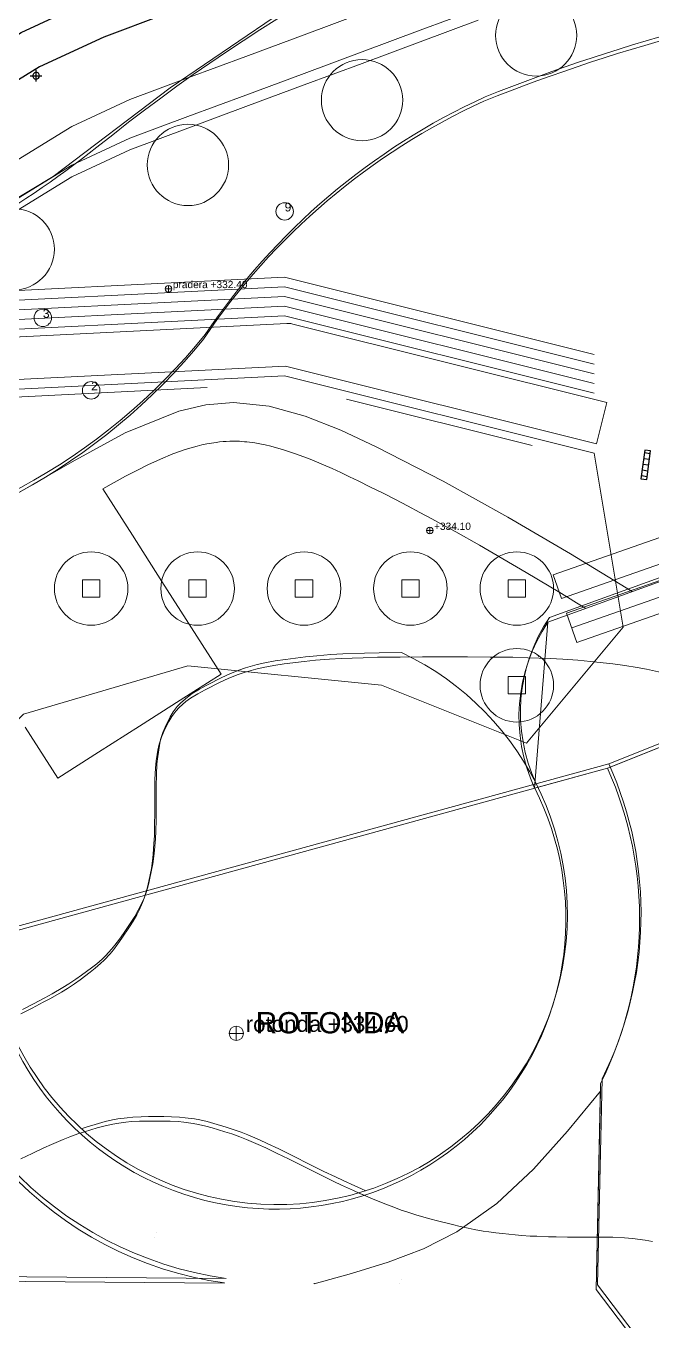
# Model space of a CAD drawing. Header units: metres. Extents: x -1097 to 1588, y -673 to 884.
# Drawn here: x 933.3 to 998, y 270.2 to 404.2 of the extents above; entities that cross this region are included whole.
import ezdxf

# ---------------------------------------------------------------- set-up
doc = ezdxf.new("R2010")
doc.units = ezdxf.units.M
doc.layers.get('0').update_dxf_attribs({"lineweight": 0, "plot": 0})
for name, color, linetype, lineweight, plot in [('ARBOLES_PROY', 3, 'Continuous', 0, False), ('CORTE-TEXTO', 7, 'Continuous', 0, False), ('COTAS', 7, 'Continuous', 0, False), ('CRECIDA_Q100', 5, 'Continuous', 0, False), ('ESCALERAS', 7, 'Continuous', 0, False), ('EXTENSIONES', 252, 'Continuous', 0, False), ('PERGOLADO', 7, 'Continuous', 0, False), ('PLAZA-DISEÑO', 6, 'Continuous', 0, False), ('Plazas de Arribo', 40, 'Continuous', 0, False), ('PROY-CICLOVIA', 1, 'Continuous', 0, False), ('PROYECCIONES', 7, 'Continuous', 0, False), ('Solado V2', 86, 'Continuous', 0, False), ('SUDS-CUNETA_VERDE', 3, 'Continuous', 0, False), ('SUDS-JARDIN_LLUVIA', 4, 'Continuous', 0, False), ('TERRAZAS-GAVIONES', 8, 'Continuous', 0, False), ('TERRENO', 188, 'Continuous', 0, False), ('VISTA', 7, 'Continuous', 0, False), ('VISTA LEJOS', 7, 'Continuous', 0, False)]:
    doc.layers.add(name, color=color, linetype=linetype, lineweight=lineweight, plot=plot)
doc.styles.add('ARIAL', font='arial.ttf')

# ---------------------------------------------------------------- blocks, each defined once
blk = doc.blocks.new('BICICLETERO')
for points in [[(-1.5, -0.3), (1.5, -0.3), (1.5, 0.3), (-1.5, 0.3), (-1.5, -0.3)], [(-1.2, -0.3), (-1.2, 0.3)], [(-0.6, -0.3), (-0.6, 0.3)], [(0, -0.3), (0, 0.3)], [(0.6, -0.3), (0.6, 0.3)], [(1.2, -0.3), (1.2, 0.3)]]:
    blk.add_lwpolyline(points)
blk = doc.blocks.new('LUMINARIA')
for points in [[(-0.6, 0), (0.6, 0)], [(0.35, 0), (0.32, 0.14), (0.23, 0.26), (0.11, 0.33), (-0.04, 0.35), (-0.18, 0.3), (-0.28, 0.21), (-0.34, 0.07), (-0.34, -0.07), (-0.28, -0.21), (-0.18, -0.3), (-0.04, -0.35), (0.11, -0.33), (0.23, -0.26), (0.32, -0.14), (0.35, 0)], [(0, -0.6), (0, 0.6)]]:
    blk.add_lwpolyline(points)

msp = doc.modelspace()

# ---------------------------------------------------------------- linework, layer by layer
at = {"layer": ''}
for points in [[(836.29, 304.74), (842, 308.29), (847.47, 312.01), (852.7, 316.17), (856.04, 319.45), (861.82, 343.52), (870.17, 354.92), (878.32, 360.74), (886.33, 364.73), (891.19, 365.79), (894.73, 368.57), (898.88, 372.64), (905.43, 386.61), (914.22, 392.04), (920.22, 395.74), (932.77, 403.49), (939.76, 406.74)], [(947.56, 405.37), (941.3, 403.04), (934.67, 399.96), (922.32, 392.34), (916.32, 388.63), (908.55, 383.83), (902.2, 370.29), (897.37, 365.56), (892.94, 362.07), (887.66, 360.93), (880.38, 357.3), (873.02, 352.04), (865.52, 341.81), (859.66, 317.4), (855.36, 313.17), (849.85, 308.79), (844.18, 304.94), (838.37, 301.32), (832.67, 297.95)]]:
    msp.add_lwpolyline(points, dxfattribs=at)
at = {"layer": 'ARBOLES_PROY'}
for centre, radius in [((986, 403.2), 4.2), ((968, 396.51), 4.2), ((950, 389.81), 4.2), ((932, 381.09), 4.2), ((940, 346), 3.8), ((951, 346), 3.8), ((962, 346), 3.8), ((973, 346), 3.8), ((984, 346), 3.8), ((984, 336), 3.8)]:
    msp.add_circle(centre, radius, dxfattribs=at)
at = {"layer": 'COTAS'}
for points in [[(947.66, 377), (948.34, 377)], [(948, 376.66), (948, 377.34)], [(975, 351.66), (975, 352.34)], [(974.66, 352), (975.34, 352)], [(955, 299.26), (955, 300.74)], [(954.26, 300), (955.74, 300)]]:
    msp.add_lwpolyline(points, dxfattribs=at)
for centre, radius in [((948, 377), 0.338), ((975, 352), 0.338), ((955, 300), 0.743)]:
    msp.add_circle(centre, radius, dxfattribs=at)
at = {"layer": 'CRECIDA_Q100'}
msp.add_lwpolyline([(836, 291.78), (842, 295.34), (848, 299.07), (854, 303.15), (860, 307.92), (866, 313.81), (872, 338.8), (878, 347), (884, 351.29), (890, 354.27), (896, 355.57), (902, 360.3), (908, 366.17), (914, 378.97), (920, 382.68), (926, 386.38), (932, 390.09), (938, 393.79), (944, 396.58), (950, 398.81), (956, 401.04), (962, 403.28), (968, 405.51)], dxfattribs=at)
at = {"layer": 'ESCALERAS'}
for centre, radius, start, end in [((959.22, 312.29), 30, -176.0609, 64.6181), ((959.22, 312.29), 38, 44.6377, 44.9425), ((959.07, 311.82), 30, 183.9391, 26.8131), ((959.07, 311.82), 38, 184.3634, 262.0134), ((959.22, 312.29), 38, -175.6366, -97.9866)]:
    msp.add_arc(centre, radius, start, end, dxfattribs=at)
at = {"layer": 'EXTENSIONES', "color": 253}
msp.add_lwpolyline([(1216.26, 446.32), (1201.8, 465.97), (1146.1, 428.83), (1076.45, 374.83), (987.22, 342.54), (985.84, 325.35), (993.36, 327.42), (1083.47, 363.43), (1195.99, 450.68), (1240.59, 392.22)], dxfattribs=at)
at = {"layer": 'EXTENSIONES'}
msp.add_lwpolyline([(932.59, 355.97), (938.03, 359.09), (943.51, 362.1), (949.05, 364.35), (951.86, 365.01), (954.7, 365.24), (958.4, 364.86), (962.12, 363.84), (965.82, 362.38), (969.47, 360.67), (976.4, 357.11), (983.07, 353.4), (989.55, 349.58), (995.93, 345.69)], dxfattribs=at)
at = {"layer": 'PERGOLADO'}
for points in [[(948.15, 397.78), (958.81, 405.03)], [(936.08, 388.63), (948.15, 397.78)], [(920.94, 379.5), (936.08, 388.63)]]:
    msp.add_lwpolyline(points, dxfattribs=at)
at = {"layer": 'PLAZA-DISEÑO'}
for points in [[(866, 360.2), (885, 370.2), (920, 376.2), (960, 378.2), (992, 370.2)], [(866, 359.2), (885, 369.2), (920, 375.2), (960, 377.2), (992, 369.2)], [(866, 358.2), (885, 368.2), (920, 374.2), (960, 376.2), (992, 368.2)], [(866, 357.2), (885, 367.2), (920, 373.2), (960, 375.2), (992, 367.2)], [(866, 356.2), (885, 366.2), (920, 372.2), (960, 374.2), (992, 366.2)], [(928, 365.6), (952, 366.8)], [(966.4, 365.6), (985.6, 360.8)]]:
    msp.add_lwpolyline(points, dxfattribs=at)
for points in [[(862, 297), (905, 313), (922, 322), (933, 333), (950, 338), (970, 336), (985, 330), (995, 342), (992, 360), (960, 368), (920, 366), (885, 360), (866, 350)], [(939.1, 345.1), (940.9, 345.1), (940.9, 346.9), (939.1, 346.9)], [(950.1, 345.1), (951.9, 345.1), (951.9, 346.9), (950.1, 346.9)], [(961.1, 345.1), (962.9, 345.1), (962.9, 346.9), (961.1, 346.9)], [(972.1, 345.1), (973.9, 345.1), (973.9, 346.9), (972.1, 346.9)], [(983.1, 345.1), (984.9, 345.1), (984.9, 346.9), (983.1, 346.9)], [(983.1, 335.1), (984.9, 335.1), (984.9, 336.9), (983.1, 336.9)]]:
    msp.add_lwpolyline(points, close=True, dxfattribs=at)
for centre in [(960, 385), (935, 374), (940, 366.5)]:
    msp.add_circle(centre, 0.9, dxfattribs=at)
at = {"layer": 'Plazas de Arribo'}
msp.add_lwpolyline([(933.19, 331.68), (936.56, 326.4), (940.77, 329.09), (944.99, 331.77), (949.21, 334.46), (953.43, 337.14), (950.37, 341.94), (947.32, 346.73), (944.27, 351.52), (941.21, 356.31), (942.39, 356.98), (943.56, 357.62), (944.71, 358.22), (945.85, 358.79), (947.16, 359.39), (948.45, 359.92), (949.72, 360.37), (950.95, 360.73), (951.45, 360.85), (951.95, 360.96), (952.44, 361.05), (952.92, 361.12), (953.27, 361.17), (953.63, 361.2), (953.97, 361.22), (954.32, 361.24), (954.57, 361.24), (954.82, 361.24), (955.07, 361.24), (955.33, 361.23), (955.58, 361.21), (955.84, 361.19), (956.1, 361.17), (956.37, 361.14), (956.9, 361.06), (957.45, 360.97), (958, 360.86), (958.56, 360.73), (959.88, 360.36), (961.23, 359.91), (962.62, 359.38), (964.03, 358.8), (964.91, 358.4), (965.8, 357.99), (966.7, 357.57), (967.6, 357.13), (968.89, 356.49), (970.17, 355.85), (971.45, 355.2), (972.71, 354.54), (973.97, 353.88), (975.21, 353.21), (976.45, 352.53), (977.68, 351.85), (980.13, 350.48), (982.55, 349.08), (984.95, 347.67), (987.34, 346.25), (988.28, 345.68), (989.23, 345.1), (990.17, 344.53), (991.12, 343.95)], dxfattribs=at)
at = {"layer": 'PROY-CICLOVIA'}
msp.add_lwpolyline([(1047.71, 368.4), (1076.31, 378.89), (1105.58, 407.18), (1145.81, 437.36), (1183.7, 468.27), (1185.35, 466.25), (1147.41, 435.31), (1107.27, 405.2), (1077.72, 376.64), (1048.58, 365.95), (988.61, 344.96), (987.75, 347.42), (1047.71, 368.4)], close=True, dxfattribs=at)
at = {"layer": 'PROYECCIONES'}
for centre, end in [((1001.94, 333.19), -155.1806), ((1001.79, 332.72), 204.8194)]:
    msp.add_arc(centre, 17.57, 146.0463, end, dxfattribs=at)
at = {"layer": 'Solado V2'}
msp.add_lwpolyline([(963.06, 274.11), (966.92, 275.16), (970.71, 276.34), (974.36, 277.73), (977.79, 279.47), (981.94, 282.41), (985.71, 285.94), (989.24, 289.88), (992.64, 294.01)], dxfattribs=at)
at = {"layer": 'SUDS-CUNETA_VERDE'}
msp.add_lwpolyline([(1049.12, 364.45), (1078.59, 375.25), (1108.24, 403.91), (1108.39, 404.04), (1148.4, 434.05), (1186.36, 465.01), (1188.38, 462.54), (1150.4, 431.55), (1150.34, 431.51), (1110.39, 401.54), (1080.57, 372.72), (1080.44, 372.61), (1080.31, 372.51), (1080.16, 372.43), (1080.01, 372.36), (1050.21, 361.44), (1050.19, 361.43), (990.2, 340.43), (989.14, 343.45), (1049.12, 364.45)], close=True, dxfattribs=at)
msp.add_lwpolyline([(989.67, 341.94), (1049.66, 362.94), (1079.46, 373.87), (1109.35, 402.76), (1149.38, 432.79), (1187.37, 463.77)], dxfattribs=at)
at = {"layer": 'SUDS-JARDIN_LLUVIA'}
msp.add_lwpolyline([(882.93, 365.02), (883.14, 365.11), (883.36, 365.19), (883.59, 365.24), (919.28, 371.35), (919.54, 371.38), (960.21, 373.42), (960.42, 373.42), (960.64, 373.4), (960.85, 373.35), (993.31, 365.24), (992.24, 360.97), (960.1, 369.01), (919.89, 367), (884.67, 360.96), (865.53, 350.88), (863.48, 354.78), (882.93, 365.02)], close=True, dxfattribs=at)
at = {"layer": 'TERRAZAS-GAVIONES'}
for points in [[(932, 386.09), (938, 389.79), (944, 392.58), (950, 394.81), (956, 397.04), (962, 399.28), (968, 401.51), (974, 403.74), (980, 405.97)], [(932, 384.89), (938, 388.59), (944, 391.38), (950, 393.61), (956, 395.84), (962, 398.08), (968, 400.31), (974, 402.54), (980, 404.77)]]:
    msp.add_lwpolyline(points, dxfattribs=at)
at = {"layer": 'TERRENO'}
for points in [[(819.42, 306.08, 0.154146), (865.2, 354.78, -0.264746), (939.19, 409.4, 0.126184), (1009.14, 440.83, 0.023351), (1019.7, 446.19, -0.201499), (1077.44, 445.72, 0.274025), (1160, 467.77, -0.097633), (1218.3, 522.43, -0.025758), (1250.44, 542.74, -0.121791), (1294.23, 555.82, 0.223923), (1324.52, 579.81, -0.189715), (1348.57, 596.17, 0.18602), (1376.09, 613.18, -0.224698), (1469.12, 654.69, 0.185508), (1499.57, 666.61, -0.210652), (1535.21, 677.62)], [(1382.23, 608.66, -0.123504), (1354.26, 590.57, 0.131502), (1323.12, 568.14, -0.188932), (1285.87, 542.04, 0.140743), (1182.73, 483.93, -0.023934), (1147.6, 451.62, -0.172337), (1062.84, 434.74, 0.171156), (940.6, 391.64, -0.066047), (912.92, 375.38, -0.066047)], [(908.97, 348.56, 0.197037), (951.62, 371.79, -0.138451), (980.59, 396.4, -0.124744), (1072.47, 408.67, 0.183519)]]:
    msp.add_lwpolyline(points, format="xyb", dxfattribs=at)
for points in [[(932.74, 302.01), (933.9, 302.6), (935.05, 303.21), (935.81, 303.62), (936.93, 304.27), (937.55, 304.65), (938.27, 305.12), (938.85, 305.54), (939.89, 306.32), (940.42, 306.74), (940.97, 307.21), (941.35, 307.58), (941.95, 308.23), (942.31, 308.65), (942.77, 309.26), (943.18, 309.85), (943.96, 311.01), (944.34, 311.62), (944.72, 312.27), (944.96, 312.74), (945.3, 313.52), (945.49, 313.99), (945.69, 314.64), (945.84, 315.25), (946.1, 316.41), (946.23, 317.06), (946.34, 317.84), (946.41, 318.49), (946.49, 319.65), (946.53, 320.43), (946.56, 321.6), (946.57, 322.76), (946.57, 325.1), (946.59, 326.26), (946.65, 327.41), (946.73, 328.17), (946.9, 329.29), (947.03, 329.91), (947.26, 330.63), (947.51, 331.21), (948.03, 332.25), (948.34, 332.78), (948.74, 333.32), (949.11, 333.71), (949.8, 334.31), (950.28, 334.67), (951.03, 335.13), (951.79, 335.54), (953.35, 336.32), (954.17, 336.7), (955.1, 337.08), (955.81, 337.32), (957.02, 337.66), (957.78, 337.84), (958.88, 338.05), (959.94, 338.2), (962.01, 338.46), (963.18, 338.58), (964.62, 338.7), (965.85, 338.77), (968.1, 338.85), (969.61, 338.89), (971.92, 338.92), (974.24, 338.93), (978.9, 338.93), (981.24, 338.92), (983.57, 338.89), (985.13, 338.85), (987.46, 338.77), (988.75, 338.7), (990.31, 338.58), (991.61, 338.46), (993.94, 338.2), (995.15, 338.05), (996.44, 337.84), (997.39, 337.66), (998.95, 337.32)], [(932.74, 287.01), (933.91, 287.59), (935.09, 288.15), (935.89, 288.51), (937.1, 289.03), (937.78, 289.3), (938.61, 289.6), (939.32, 289.83), (940.62, 290.22), (941.3, 290.41), (942.05, 290.58), (942.62, 290.68), (943.57, 290.81), (944.16, 290.87), (945, 290.91), (945.79, 290.93), (947.35, 290.93), (948.15, 290.91), (948.98, 290.87), (949.58, 290.81), (950.53, 290.68), (951.09, 290.58), (951.84, 290.41), (952.52, 290.22), (953.82, 289.83), (954.53, 289.6), (955.37, 289.3), (956.05, 289.03), (957.26, 288.51), (958.05, 288.15), (959.23, 287.59), (960.41, 287.01), (962.74, 285.85), (963.91, 285.26), (965.09, 284.69), (965.89, 284.31), (967.1, 283.75), (967.78, 283.44), (968.61, 283.08), (969.32, 282.79), (970.62, 282.27), (971.3, 282.01), (972.05, 281.73), (972.62, 281.54), (973.57, 281.24), (974.16, 281.06), (975, 280.83), (975.79, 280.62), (977.35, 280.23), (978.15, 280.04), (978.98, 279.85), (979.58, 279.73), (980.53, 279.56), (981.09, 279.47), (981.84, 279.37), (982.52, 279.29), (983.82, 279.16), (984.53, 279.1), (985.37, 279.04), (986.05, 279.01), (987.26, 278.97), (988.05, 278.95), (989.23, 278.93), (990.41, 278.93), (992.74, 278.93), (993.92, 278.91), (995.13, 278.85), (995.96, 278.77), (997.26, 278.6), (998.01, 278.47)]]:
    msp.add_lwpolyline(points, dxfattribs=at)
at = {"layer": 'VISTA'}
for points in [[(987.37, 343.01), (1076.61, 375.3)], [(987.22, 342.54), (1076.45, 374.83)]]:
    msp.add_lwpolyline(points, dxfattribs=at)
at = {"layer": 'VISTA LEJOS'}
for points in [[(820.42, 306.65, 0.15149), (865.2, 354.78, -0.264746), (939.19, 409.4, 0.126184), (1009.14, 440.83, 0.023351), (1019.7, 446.19, -0.201499), (1077.44, 445.72, 0.274025), (1160, 467.77, -0.097633), (1218.3, 522.43, -0.025758), (1250.44, 542.74, -0.121791), (1294.23, 555.82, 0.223923), (1324.52, 579.81, -0.189715), (1348.57, 596.17, 0.18602), (1376.09, 613.18, -0.224698), (1469.12, 654.69, 0.185508), (1499.57, 666.61, -0.210652), (1535.21, 677.62)], [(820.57, 307.12, 0.15149), (865.35, 355.25, -0.264746), (939.34, 409.87, 0.126184), (1009.29, 441.3, 0.023351), (1019.85, 446.66, -0.201499), (1077.59, 446.19, 0.274025), (1160.15, 468.24, -0.097633), (1218.45, 522.89, -0.025758), (1250.59, 543.21, -0.121791), (1294.38, 556.29, 0.223923), (1324.67, 580.28, -0.189715), (1348.73, 596.64, 0.18602), (1376.24, 613.65, -0.224698), (1469.27, 655.16, 0.185508), (1499.72, 667.08, -0.210652), (1535.36, 678.09)], [(908.97, 348.56, 0.197037), (951.62, 371.79, -0.138451), (980.59, 396.4, -0.124744), (1072.47, 408.67, 0.183519)], [(909.12, 349.03, 0.197037), (951.78, 372.26, -0.138451), (980.74, 396.86, -0.124744), (1072.63, 409.14, 0.183519)]]:
    msp.add_lwpolyline(points, format="xyb", dxfattribs=at)
for points in [[(993.36, 327.42), (1083.47, 363.43)], [(993.51, 327.88), (1083.62, 363.9)], [(993.66, 327.54), (1083.47, 363.43)], [(932.74, 302.01), (933.9, 302.6), (935.05, 303.21), (935.81, 303.62), (936.93, 304.27), (937.55, 304.65), (938.27, 305.12), (938.85, 305.54), (939.89, 306.32), (940.42, 306.74), (940.97, 307.21), (941.35, 307.58), (941.95, 308.23), (942.31, 308.65), (942.77, 309.26), (943.18, 309.85), (943.96, 311.01), (944.34, 311.62), (944.72, 312.27), (944.96, 312.74), (945.3, 313.52), (945.49, 313.99), (945.69, 314.64), (945.84, 315.25), (946.1, 316.41), (946.23, 317.06), (946.34, 317.84), (946.41, 318.49), (946.49, 319.65), (946.53, 320.43), (946.56, 321.6), (946.57, 322.76), (946.57, 325.1), (946.59, 326.26), (946.65, 327.41), (946.73, 328.17), (946.9, 329.29), (947.03, 329.91), (947.26, 330.63), (947.51, 331.21), (948.03, 332.25), (948.34, 332.78), (948.74, 333.32), (949.11, 333.71), (949.8, 334.31), (950.28, 334.67), (951.03, 335.13), (951.79, 335.54), (953.35, 336.32), (954.17, 336.7), (955.1, 337.08), (955.81, 337.32), (957.02, 337.66), (957.78, 337.84), (958.88, 338.05), (959.94, 338.2), (962.01, 338.46), (963.18, 338.58), (964.62, 338.7), (965.85, 338.77), (968.1, 338.85), (969.61, 338.89), (971.92, 338.92), (971.93, 338.92)], [(932.89, 302.48), (934.05, 303.07), (935.2, 303.68), (935.96, 304.09), (937.08, 304.74), (937.7, 305.12), (938.42, 305.59), (939, 306.01), (940.04, 306.79), (940.57, 307.2), (941.12, 307.68), (941.5, 308.05), (942.1, 308.7), (942.46, 309.12), (942.92, 309.73), (943.33, 310.32), (944.11, 311.48), (944.5, 312.09), (944.87, 312.73), (945.11, 313.21), (945.46, 313.99), (945.64, 314.46), (945.84, 315.11), (945.99, 315.72), (946.25, 316.88), (946.38, 317.53), (946.49, 318.31), (946.56, 318.96), (946.65, 320.12), (946.68, 320.9), (946.71, 322.07), (946.72, 323.23), (946.72, 325.57), (946.74, 326.73), (946.8, 327.88), (946.88, 328.64), (947.05, 329.76), (947.18, 330.38), (947.41, 331.1), (947.66, 331.68), (948.18, 332.72), (948.49, 333.25), (948.89, 333.79), (949.26, 334.18), (949.95, 334.78), (950.43, 335.14), (951.18, 335.6), (951.94, 336.01), (953.5, 336.79), (954.33, 337.17), (955.25, 337.55), (955.96, 337.79), (957.17, 338.13), (957.94, 338.31), (959.03, 338.52), (960.09, 338.67), (962.16, 338.93), (963.33, 339.05), (964.77, 339.17), (966, 339.24), (968.25, 339.32), (969.76, 339.36), (972.07, 339.39), (972.08, 339.39)], [(921.3, 307.6), (993.36, 327.42)], [(921.45, 308.07), (993.51, 327.88)], [(992.2, 273.51), (992.66, 294.83)], [(992.35, 273.98), (992.81, 295.3)], [(992.2, 273.51), (992.64, 294.01)], [(938.83, 289.67), (939.32, 289.83), (940.62, 290.22), (941.3, 290.41), (942.05, 290.58), (942.62, 290.68), (943.57, 290.81), (944.16, 290.87), (945, 290.91), (945.79, 290.93), (947.35, 290.93), (948.15, 290.91), (948.98, 290.87), (949.58, 290.81), (950.53, 290.68), (951.09, 290.58), (951.84, 290.41), (952.52, 290.22), (953.82, 289.83), (954.53, 289.6), (955.37, 289.3), (956.05, 289.03), (957.26, 288.51), (958.05, 288.15), (959.23, 287.59), (960.41, 287.01), (962.74, 285.85), (963.91, 285.26), (965.09, 284.69), (965.89, 284.31), (967.1, 283.75), (967.78, 283.44), (968.23, 283.25)], [(938.98, 290.14), (939.47, 290.3), (940.77, 290.69), (941.45, 290.88), (942.2, 291.05), (942.77, 291.15), (943.72, 291.28), (944.31, 291.34), (945.15, 291.38), (945.94, 291.4), (947.5, 291.4), (948.3, 291.38), (949.13, 291.34), (949.73, 291.28), (950.68, 291.15), (951.24, 291.05), (951.99, 290.88), (952.67, 290.69), (953.97, 290.3), (954.68, 290.07), (955.52, 289.77), (956.2, 289.5), (957.41, 288.98), (958.2, 288.62), (959.39, 288.06), (960.56, 287.48), (962.89, 286.31), (964.06, 285.73), (965.24, 285.16), (966.04, 284.78), (967.25, 284.22), (967.93, 283.91), (968.38, 283.72)], [(953.79, 274.18), (900.2, 274.61)], [(953.94, 274.65), (900.35, 275.08)], [(963.06, 274.17), (963.06, 274.11)], [(971.88, 274.11), (971.88, 274.11)], [(972.03, 274.58), (972.03, 274.58)], [(1072.2, 167.98), (992.2, 273.51)], [(992.2, 273.51), (992.2, 273.51)], [(1072.36, 168.45), (992.35, 273.98)], [(992.35, 273.98), (992.35, 273.98)]]:
    msp.add_lwpolyline(points, dxfattribs=at)
for points in [[(946.57, 278.93), (946.57, 278.93), (946.57, 278.93), (946.57, 278.93), (946.57, 278.93), (946.57, 278.93), (946.57, 278.93), (946.57, 278.93), (946.57, 278.93), (946.57, 278.93), (946.57, 278.93), (946.57, 278.93), (946.57, 278.93), (946.57, 278.93), (946.57, 278.93), (946.57, 278.93), (946.57, 278.93), (946.57, 278.93), (946.57, 278.93), (946.57, 278.93), (946.57, 278.93), (946.57, 278.93), (946.57, 278.93), (946.57, 278.93), (946.57, 278.93), (946.57, 278.93), (946.57, 278.93), (946.57, 278.93), (946.57, 278.93), (946.57, 278.93), (946.57, 278.93), (946.57, 278.93), (946.57, 278.93), (946.57, 278.93), (946.57, 278.93), (946.57, 278.93), (946.57, 278.93), (946.57, 278.93), (946.57, 278.93), (946.57, 278.93), (946.57, 278.93), (946.57, 278.93), (946.57, 278.93), (946.57, 278.93), (946.57, 278.93), (946.57, 278.93), (946.57, 278.93), (946.57, 278.93), (946.57, 278.93), (946.57, 278.93), (946.57, 278.93), (946.57, 278.93), (946.57, 278.93), (946.57, 278.93), (946.57, 278.93), (946.57, 278.93), (946.57, 278.93), (946.57, 278.93), (946.57, 278.93), (946.57, 278.93), (946.57, 278.93), (946.57, 278.93), (946.57, 278.93), (946.57, 278.93), (946.57, 278.93), (946.57, 278.93), (946.57, 278.93), (946.57, 278.93), (946.57, 278.93), (946.57, 278.93), (946.57, 278.93), (946.57, 278.93), (946.57, 278.93), (946.57, 278.93), (946.57, 278.93), (946.57, 278.93), (946.57, 278.93), (946.57, 278.93), (946.57, 278.93), (946.57, 278.93), (946.57, 278.93), (946.57, 278.93), (946.57, 278.93), (946.57, 278.93), (946.57, 278.93), (946.57, 278.93), (946.57, 278.93), (946.57, 278.93), (946.57, 278.93), (946.57, 278.93), (946.57, 278.93), (946.57, 278.93), (946.57, 278.93), (946.57, 278.93), (946.57, 278.93), (946.57, 278.93), (946.57, 278.93), (946.57, 278.93)], [(946.57, 278.93), (946.57, 278.93), (946.57, 278.93), (946.57, 278.93), (946.57, 278.93), (946.57, 278.93), (946.57, 278.93), (946.57, 278.93), (946.57, 278.93), (946.57, 278.93), (946.57, 278.93), (946.57, 278.93), (946.57, 278.93), (946.57, 278.93), (946.57, 278.93), (946.57, 278.93), (946.57, 278.93), (946.57, 278.93), (946.57, 278.93), (946.57, 278.93), (946.57, 278.93), (946.57, 278.93), (946.57, 278.93), (946.57, 278.93), (946.57, 278.93), (946.57, 278.93), (946.57, 278.93), (946.57, 278.93), (946.57, 278.93), (946.57, 278.93), (946.57, 278.93), (946.57, 278.93), (946.57, 278.93), (946.57, 278.93), (946.57, 278.93), (946.57, 278.93), (946.57, 278.93), (946.57, 278.93), (946.57, 278.93), (946.57, 278.93), (946.57, 278.93), (946.57, 278.93), (946.57, 278.93), (946.57, 278.93), (946.57, 278.93), (946.57, 278.93), (946.57, 278.93), (946.57, 278.93), (946.57, 278.93), (946.57, 278.93), (946.57, 278.93), (946.57, 278.93), (946.57, 278.93), (946.57, 278.93), (946.57, 278.93), (946.57, 278.93), (946.57, 278.93), (946.57, 278.93), (946.57, 278.93), (946.57, 278.93), (946.57, 278.93), (946.57, 278.93), (946.57, 278.93), (946.57, 278.93), (946.57, 278.93), (946.57, 278.93), (946.57, 278.93), (946.57, 278.93), (946.57, 278.93), (946.57, 278.93), (946.57, 278.93), (946.57, 278.93), (946.57, 278.93), (946.57, 278.93), (946.57, 278.93), (946.57, 278.93), (946.57, 278.93), (946.57, 278.93), (946.57, 278.93), (946.57, 278.93), (946.57, 278.93), (946.57, 278.93), (946.57, 278.93), (946.57, 278.93), (946.57, 278.93), (946.57, 278.93), (946.57, 278.93), (946.57, 278.93), (946.57, 278.93), (946.57, 278.93), (946.57, 278.93), (946.57, 278.93), (946.57, 278.93), (946.57, 278.93), (946.57, 278.93), (946.57, 278.93), (946.57, 278.93), (946.57, 278.93)], [(946.72, 279.4), (946.72, 279.4), (946.72, 279.4), (946.72, 279.4), (946.72, 279.4), (946.72, 279.4), (946.72, 279.4), (946.72, 279.4), (946.72, 279.4), (946.72, 279.4), (946.72, 279.4), (946.72, 279.4), (946.72, 279.4), (946.72, 279.4), (946.72, 279.4), (946.72, 279.4), (946.72, 279.4), (946.72, 279.4), (946.72, 279.4), (946.72, 279.4), (946.72, 279.4), (946.72, 279.4), (946.72, 279.4), (946.72, 279.4), (946.72, 279.4), (946.72, 279.4), (946.72, 279.4), (946.72, 279.4), (946.72, 279.4), (946.72, 279.4), (946.72, 279.4), (946.72, 279.4), (946.72, 279.4), (946.72, 279.4), (946.72, 279.4), (946.72, 279.4), (946.72, 279.4), (946.72, 279.4), (946.72, 279.4), (946.72, 279.4), (946.72, 279.4), (946.72, 279.4), (946.72, 279.4), (946.72, 279.4), (946.72, 279.4), (946.72, 279.4), (946.72, 279.4), (946.72, 279.4), (946.72, 279.4), (946.72, 279.4), (946.72, 279.4), (946.72, 279.4), (946.72, 279.4), (946.72, 279.4), (946.72, 279.4), (946.72, 279.4), (946.72, 279.4), (946.72, 279.4), (946.72, 279.4), (946.72, 279.4), (946.72, 279.4), (946.72, 279.4), (946.72, 279.4), (946.72, 279.4), (946.72, 279.4), (946.72, 279.4), (946.72, 279.4), (946.72, 279.4), (946.72, 279.4), (946.72, 279.4), (946.72, 279.4), (946.72, 279.4), (946.72, 279.4), (946.72, 279.4), (946.72, 279.4), (946.72, 279.4), (946.72, 279.4), (946.72, 279.4), (946.72, 279.4), (946.72, 279.4), (946.72, 279.4), (946.72, 279.4), (946.72, 279.4), (946.72, 279.4), (946.72, 279.4), (946.72, 279.4), (946.72, 279.4), (946.72, 279.4), (946.72, 279.4), (946.72, 279.4), (946.72, 279.4), (946.72, 279.4), (946.72, 279.4), (946.72, 279.4), (946.72, 279.4), (946.72, 279.4), (946.72, 279.4), (946.72, 279.4)]]:
    msp.add_lwpolyline(points, close=True, dxfattribs=at)
for centre, start in [((958.69, 311.87), 333.3519), ((958.84, 312.34), -26.6481)]:
    msp.add_arc(centre, 38, start, 24.1489, dxfattribs=at)

# ---------------------------------------------------------------- block references
at = {"layer": ''}
msp.add_blockref('LUMINARIA', (934.31, 399.03), dxfattribs=at)
at = {"layer": '', "rotation": 82.23483398157467}
msp.add_blockref('BICICLETERO', (997.33, 358.79), dxfattribs=at)

# ---------------------------------------------------------------- texts
at = {"layer": 'CORTE-TEXTO', "style": 'ARIAL'}
msp.add_text('ROTONDA', height=2.2, dxfattribs=at).set_placement((957, 300))
at = {"layer": 'COTAS', "style": 'ARIAL'}
for s, height, p in [('pradera +332.40', 0.75, (948.44, 377.07)), ('+334.10', 0.75, (975.44, 352.07)), ('rotonda +334.60', 1.65, (955.97, 300.15))]:
    msp.add_text(s, height=height, dxfattribs=at).set_placement(p)
at = {"layer": 'PLAZA-DISEÑO', "style": 'ARIAL'}
for s, p in [('9', (960, 385)), ('3', (935, 374)), ('2', (940, 366.5))]:
    msp.add_text(s, height=0.9, dxfattribs=at).set_placement(p)

doc.saveas('drawing.dxf')
